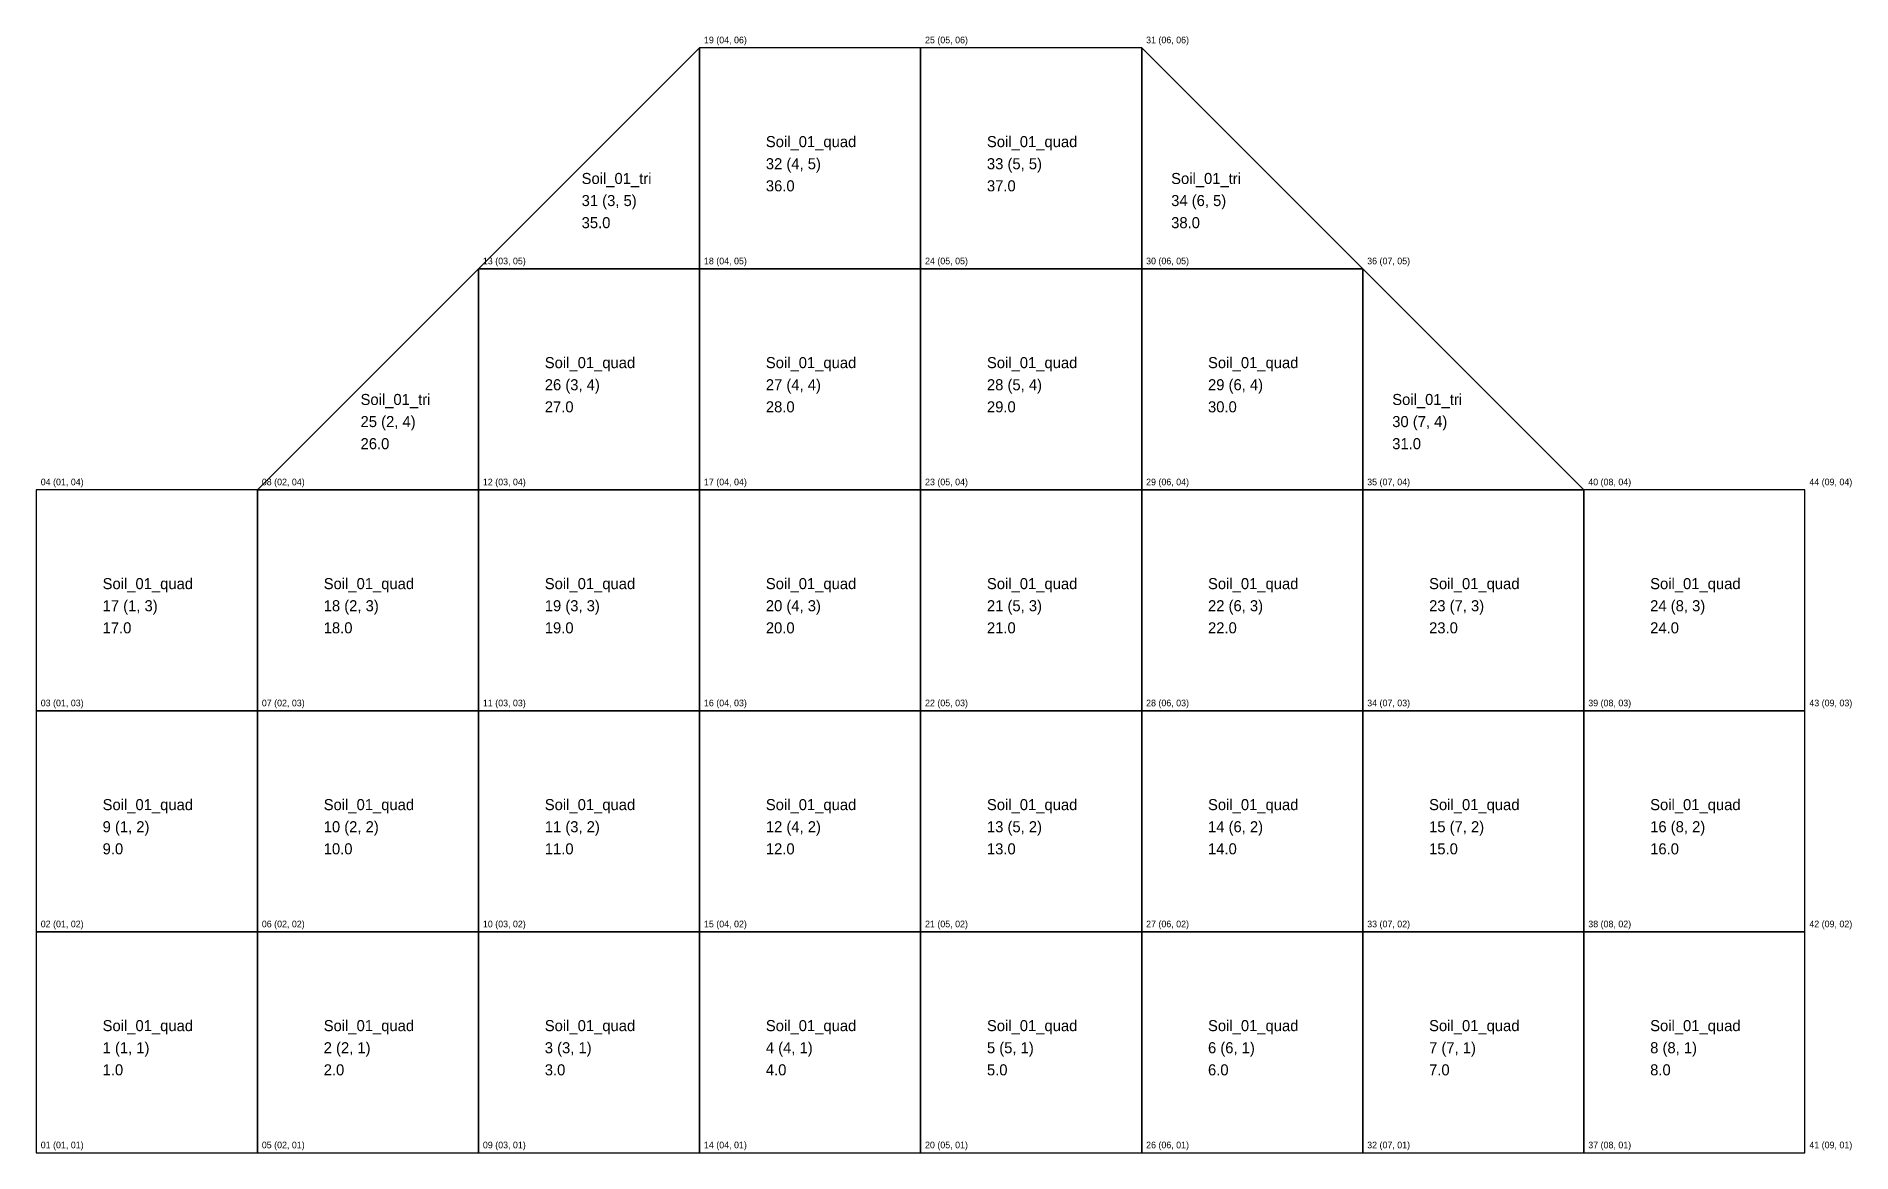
# Model space of a CAD drawing. Header units: metres. Extents: x 0 to 8.21, y 0 to 5.05.
import ezdxf

# ---------------------------------------------------------------- set-up
doc = ezdxf.new("R2010")
doc.units = ezdxf.units.M
for name, color, linetype in [('Elem_Geom', 2, 'Continuous'), ('Elem_Info', 3, 'Continuous'), ('Extr_Info', 6, 'Continuous'), ('Geometry', 1, 'Continuous'), ('Node_Geom', 4, 'Continuous')]:
    doc.layers.add(name, color=color, linetype=linetype)

msp = doc.modelspace()

# ---------------------------------------------------------------- linework, layer by layer
at = {"layer": 'Geometry'}
for points in [[(2, 4), (3, 4), (3, 5), (3, 5), (2, 4)], [(3, 4), (4, 4), (4, 5), (3, 5), (3, 4)], [(4, 4), (5, 4), (5, 5), (4, 5), (4, 4)], [(5, 4), (6, 4), (5, 5), (5, 5), (5, 4)], [(1, 3), (2, 3), (2, 4), (2, 4), (1, 3)], [(2, 3), (3, 3), (3, 4), (2, 4), (2, 3)], [(3, 3), (4, 3), (4, 4), (3, 4), (3, 3)], [(4, 3), (5, 3), (5, 4), (4, 4), (4, 3)], [(5, 3), (6, 3), (6, 4), (5, 4), (5, 3)], [(6, 3), (7, 3), (6, 4), (6, 4), (6, 3)], [(0, 2), (1, 2), (1, 3), (0, 3), (0, 2)], [(1, 2), (2, 2), (2, 3), (1, 3), (1, 2)], [(2, 2), (3, 2), (3, 3), (2, 3), (2, 2)], [(3, 2), (4, 2), (4, 3), (3, 3), (3, 2)], [(4, 2), (5, 2), (5, 3), (4, 3), (4, 2)], [(5, 2), (6, 2), (6, 3), (5, 3), (5, 2)], [(6, 2), (7, 2), (7, 3), (6, 3), (6, 2)], [(7, 2), (8, 2), (8, 3), (7, 3), (7, 2)], [(0, 1), (1, 1), (1, 2), (0, 2), (0, 1)], [(1, 1), (2, 1), (2, 2), (1, 2), (1, 1)], [(2, 1), (3, 1), (3, 2), (2, 2), (2, 1)], [(3, 1), (4, 1), (4, 2), (3, 2), (3, 1)], [(4, 1), (5, 1), (5, 2), (4, 2), (4, 1)], [(5, 1), (6, 1), (6, 2), (5, 2), (5, 1)], [(6, 1), (7, 1), (7, 2), (6, 2), (6, 1)], [(7, 1), (8, 1), (8, 2), (7, 2), (7, 1)], [(0, 0), (1, 0), (1, 1), (0, 1), (0, 0)], [(1, 0), (2, 0), (2, 1), (1, 1), (1, 0)], [(2, 0), (3, 0), (3, 1), (2, 1), (2, 0)], [(3, 0), (4, 0), (4, 1), (3, 1), (3, 0)], [(4, 0), (5, 0), (5, 1), (4, 1), (4, 0)], [(5, 0), (6, 0), (6, 1), (5, 1), (5, 0)], [(6, 0), (7, 0), (7, 1), (6, 1), (6, 0)], [(7, 0), (8, 0), (8, 1), (7, 1), (7, 0)]]:
    msp.add_lwpolyline(points, dxfattribs=at)

# ---------------------------------------------------------------- texts
at = {"layer": 'Elem_Geom'}
for s, p in [('32 (4, 5)', (3.3, 4.45)), ('33 (5, 5)', (4.3, 4.45)), ('31 (3, 5)', (2.4667, 4.2833)), ('34 (6, 5)', (5.1333, 4.2833)), ('26 (3, 4)', (2.3, 3.45)), ('27 (4, 4)', (3.3, 3.45)), ('28 (5, 4)', (4.3, 3.45)), ('29 (6, 4)', (5.3, 3.45)), ('25 (2, 4)', (1.4667, 3.2833)), ('30 (7, 4)', (6.1333, 3.2833)), ('17 (1, 3)', (0.3, 2.45)), ('18 (2, 3)', (1.3, 2.45)), ('19 (3, 3)', (2.3, 2.45)), ('20 (4, 3)', (3.3, 2.45)), ('21 (5, 3)', (4.3, 2.45)), ('22 (6, 3)', (5.3, 2.45)), ('23 (7, 3)', (6.3, 2.45)), ('24 (8, 3)', (7.3, 2.45)), ('9 (1, 2)', (0.3, 1.45)), ('10 (2, 2)', (1.3, 1.45)), ('11 (3, 2)', (2.3, 1.45)), ('12 (4, 2)', (3.3, 1.45)), ('13 (5, 2)', (4.3, 1.45)), ('14 (6, 2)', (5.3, 1.45)), ('15 (7, 2)', (6.3, 1.45)), ('16 (8, 2)', (7.3, 1.45)), ('1 (1, 1)', (0.3, 0.45)), ('2 (2, 1)', (1.3, 0.45)), ('3 (3, 1)', (2.3, 0.45)), ('4 (4, 1)', (3.3, 0.45)), ('5 (5, 1)', (4.3, 0.45)), ('6 (6, 1)', (5.3, 0.45)), ('7 (7, 1)', (6.3, 0.45)), ('8 (8, 1)', (7.3, 0.45))]:
    msp.add_text(s, height=0.05, dxfattribs=at).set_placement(p)
at = {"layer": 'Elem_Info'}
for s, p in [('Soil_01_quad', (3.3, 4.55)), ('Soil_01_quad', (4.3, 4.55)), ('Soil_01_tri', (2.4667, 4.3833)), ('Soil_01_tri', (5.1333, 4.3833)), ('Soil_01_quad', (2.3, 3.55)), ('Soil_01_quad', (3.3, 3.55)), ('Soil_01_quad', (4.3, 3.55)), ('Soil_01_quad', (5.3, 3.55)), ('Soil_01_tri', (1.4667, 3.3833)), ('Soil_01_tri', (6.1333, 3.3833)), ('Soil_01_quad', (0.3, 2.55)), ('Soil_01_quad', (1.3, 2.55)), ('Soil_01_quad', (2.3, 2.55)), ('Soil_01_quad', (3.3, 2.55)), ('Soil_01_quad', (4.3, 2.55)), ('Soil_01_quad', (5.3, 2.55)), ('Soil_01_quad', (6.3, 2.55)), ('Soil_01_quad', (7.3, 2.55)), ('Soil_01_quad', (0.3, 1.55)), ('Soil_01_quad', (1.3, 1.55)), ('Soil_01_quad', (2.3, 1.55)), ('Soil_01_quad', (3.3, 1.55)), ('Soil_01_quad', (4.3, 1.55)), ('Soil_01_quad', (5.3, 1.55)), ('Soil_01_quad', (6.3, 1.55)), ('Soil_01_quad', (7.3, 1.55)), ('Soil_01_quad', (0.3, 0.55)), ('Soil_01_quad', (1.3, 0.55)), ('Soil_01_quad', (2.3, 0.55)), ('Soil_01_quad', (3.3, 0.55)), ('Soil_01_quad', (4.3, 0.55)), ('Soil_01_quad', (5.3, 0.55)), ('Soil_01_quad', (6.3, 0.55)), ('Soil_01_quad', (7.3, 0.55))]:
    msp.add_text(s, height=0.05, dxfattribs=at).set_placement(p)
at = {"layer": 'Extr_Info'}
for s, p in [('36.0', (3.3, 4.35)), ('37.0', (4.3, 4.35)), ('35.0', (2.4667, 4.1833)), ('38.0', (5.1333, 4.1833)), ('27.0', (2.3, 3.35)), ('28.0', (3.3, 3.35)), ('29.0', (4.3, 3.35)), ('30.0', (5.3, 3.35)), ('26.0', (1.4667, 3.1833)), ('31.0', (6.1333, 3.1833)), ('17.0', (0.3, 2.35)), ('18.0', (1.3, 2.35)), ('19.0', (2.3, 2.35)), ('20.0', (3.3, 2.35)), ('21.0', (4.3, 2.35)), ('22.0', (5.3, 2.35)), ('23.0', (6.3, 2.35)), ('24.0', (7.3, 2.35)), ('9.0', (0.3, 1.35)), ('10.0', (1.3, 1.35)), ('11.0', (2.3, 1.35)), ('12.0', (3.3, 1.35)), ('13.0', (4.3, 1.35)), ('14.0', (5.3, 1.35)), ('15.0', (6.3, 1.35)), ('16.0', (7.3, 1.35)), ('1.0', (0.3, 0.35)), ('2.0', (1.3, 0.35)), ('3.0', (2.3, 0.35)), ('4.0', (3.3, 0.35)), ('5.0', (4.3, 0.35)), ('6.0', (5.3, 0.35)), ('7.0', (6.3, 0.35)), ('8.0', (7.3, 0.35))]:
    msp.add_text(s, height=0.05, dxfattribs=at).set_placement(p)
at = {"layer": 'Node_Geom'}
for s, p in [('19 (04, 06)', (3.02, 5.02)), ('25 (05, 06)', (4.02, 5.02)), ('31 (06, 06)', (5.02, 5.02)), ('13 (03, 05)', (2.02, 4.02)), ('18 (04, 05)', (3.02, 4.02)), ('24 (05, 05)', (4.02, 4.02)), ('30 (06, 05)', (5.02, 4.02)), ('36 (07, 05)', (6.02, 4.02)), ('04 (01, 04)', (0.02, 3.02)), ('08 (02, 04)', (1.02, 3.02)), ('12 (03, 04)', (2.02, 3.02)), ('17 (04, 04)', (3.02, 3.02)), ('23 (05, 04)', (4.02, 3.02)), ('29 (06, 04)', (5.02, 3.02)), ('35 (07, 04)', (6.02, 3.02)), ('40 (08, 04)', (7.02, 3.02)), ('44 (09, 04)', (8.02, 3.02)), ('03 (01, 03)', (0.02, 2.02)), ('07 (02, 03)', (1.02, 2.02)), ('11 (03, 03)', (2.02, 2.02)), ('16 (04, 03)', (3.02, 2.02)), ('22 (05, 03)', (4.02, 2.02)), ('28 (06, 03)', (5.02, 2.02)), ('34 (07, 03)', (6.02, 2.02)), ('39 (08, 03)', (7.02, 2.02)), ('43 (09, 03)', (8.02, 2.02)), ('02 (01, 02)', (0.02, 1.02)), ('06 (02, 02)', (1.02, 1.02)), ('10 (03, 02)', (2.02, 1.02)), ('15 (04, 02)', (3.02, 1.02)), ('21 (05, 02)', (4.02, 1.02)), ('27 (06, 02)', (5.02, 1.02)), ('33 (07, 02)', (6.02, 1.02)), ('38 (08, 02)', (7.02, 1.02)), ('42 (09, 02)', (8.02, 1.02)), ('01 (01, 01)', (0.02, 0.02)), ('05 (02, 01)', (1.02, 0.02)), ('09 (03, 01)', (2.02, 0.02)), ('14 (04, 01)', (3.02, 0.02)), ('20 (05, 01)', (4.02, 0.02)), ('26 (06, 01)', (5.02, 0.02)), ('32 (07, 01)', (6.02, 0.02)), ('37 (08, 01)', (7.02, 0.02)), ('41 (09, 01)', (8.02, 0.02))]:
    msp.add_text(s, height=0.03, dxfattribs=at).set_placement(p)

doc.saveas('drawing.dxf')
